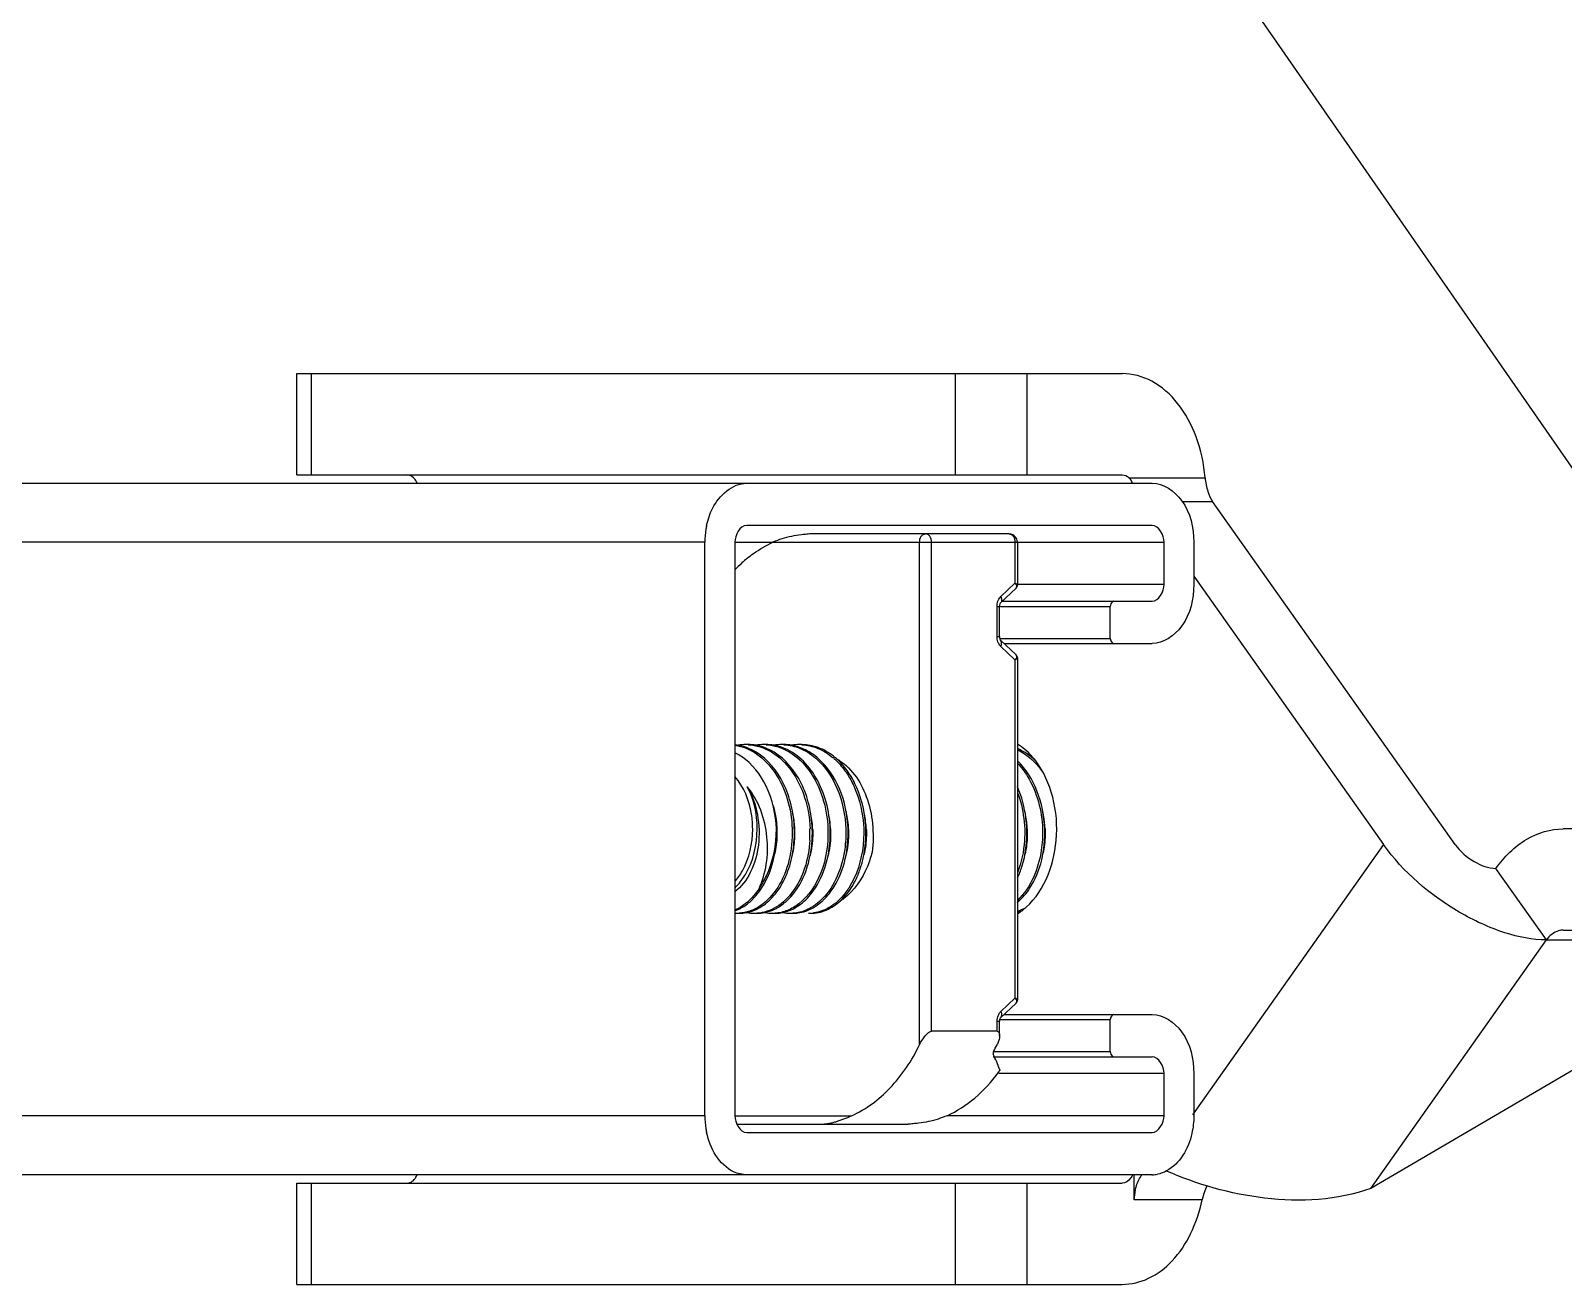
# Model space of a CAD drawing. Extents: x 27938 to 1507990, y 110129 to 923079.
# Drawn here: x 675791 to 676847, y 381761 to 382625 of the extents above; entities that cross this region are included whole.
import ezdxf

# ---------------------------------------------------------------- set-up
doc = ezdxf.new("R2010")
doc.units = 0
doc.header["$LTSCALE"] = 1000
doc.header["$MEASUREMENT"] = 0
doc.styles.get("Standard").update_dxf_attribs({"font": 'gbenor.shx', "bigfont": 'gbcbig.shx'})
doc.dimstyles.get("Standard").update_dxf_attribs({"dimtxt": 0.18, "dimasz": 0.18, "dimexe": 0.18, "dimexo": 0.0625, "dimgap": 0.09, "dimtad": 0, "dimtih": 1, "dimtoh": 1, "dimdec": 4, "dimzin": 0, "dimdsep": 46, "dimtxsty": 'Standard', "dimcen": 0.09, "dimadec": 0, "dimazin": 0, "dimtfac": 1, "dimtdec": 4, "dimtofl": 0, "dimtmove": 0, "dimatfit": 3, "dimfxl": 1, "dimtolj": 1, "dimtzin": 0, "dimarcsym": 0})

msp = doc.modelspace()

# ---------------------------------------------------------------- linework, layer by layer
at = {"linetype": 'Continuous'}
for p, q in [((675974.6, 382388.5), (676543.3, 382388.5)), ((675974.6, 382318.8), (675974.6, 382388.5)), ((675984.8, 382318.8), (675984.8, 382388.5)), ((676428.3, 382388.5), (676428.3, 382318.8)), ((676477.6, 382388.5), (676477.6, 382318.8)), ((675974.6, 382318.8), (676543.3, 382318.8)), ((676547.9, 382316.8), (676600.4, 382316.8)), ((672754.2, 382313), (676563.9, 382313)), ((676584.4, 382300.4), (676605.6, 382300.4)), ((676772.7, 382064.1), (676605.6, 382300.4)), ((676563.9, 382284), (676284.6, 382284)), ((676255.8, 382272.3), (672725.4, 382272.3)), ((676255.8, 381877.4), (676255.8, 382272.3)), ((676276.4, 382272.3), (676572.1, 382272.3)), ((676276.4, 382272.3), (676276.4, 381877.4)), ((676465.3, 382278.1), (676329.8, 382278.1)), ((676403.7, 381926.3), (676403.7, 382272.3)), ((676411.9, 381935.5), (676411.9, 382272.3)), ((676469.4, 382272.3), (676469.4, 382244.1)), ((676471.1, 382272.3), (676471.1, 382242.8)), ((676572.1, 382243.3), (676572.1, 382272.3)), ((676592.6, 382272.3), (676592.6, 382243.3)), ((676459.5, 382230.7), (676470.2, 382240.8)), ((676459.6, 382234.9), (676469.4, 382244.1)), ((676572.1, 382243.3), (676471.1, 382243.3)), ((676592.6, 382249.1), (676723.4, 382064.1)), ((676460.6, 382231.7), (676563.9, 382231.7)), ((676457.1, 382228.1), (676458.8, 382228.1)), ((676457.1, 382207.4), (676457.1, 382228.1)), ((676458.8, 382207.4), (676458.8, 382228.1)), ((676459.5, 382228.2), (676535.1, 382228.2)), ((676535.1, 382206.1), (676535.1, 382228.2)), ((676457.1, 382207.4), (676458.8, 382207.4)), ((676458.8, 382206.1), (676535.1, 382206.1)), ((676470.2, 382194.7), (676459.5, 382204.8)), ((676469.4, 382191.4), (676459.6, 382200.6)), ((676461.8, 382202.6), (676563.9, 382202.6)), ((676469.4, 382191.4), (676469.4, 381958.3)), ((676471.1, 382192.7), (676471.1, 381957)), ((677123.6, 382074.9), (676847.2, 382074.9)), ((676723.4, 382064.1), (676591.8, 381878)), ((676835.6, 381998.4), (676800.7, 382047.7)), ((676350.7, 382026.4), (676350.6, 382026.3)), ((676471.1, 382024.3), (676471.2, 382024.4)), ((677006.7, 381998.4), (676714.6, 381827.3)), ((676714.6, 381827.3), (676835.6, 381998.4)), ((676835.6, 381998.4), (677006.7, 381998.4)), ((676847.2, 382005.2), (677454.2, 382005.2)), ((676459.5, 381944.9), (676470.2, 381955)), ((676459.6, 381949.1), (676469.4, 381958.3)), ((676461.8, 381947.1), (676563.9, 381947.1)), ((676457.1, 381935.5), (676411.9, 381935.5)), ((676457.1, 381942.4), (676458.8, 381942.4)), ((676457.1, 381935.5), (676457.1, 381942.4)), ((676458.8, 381932.6), (676458.8, 381942.4)), ((676459.5, 381943.6), (676535.1, 381943.6)), ((676535.1, 381921.5), (676535.1, 381943.6)), ((676454.4, 381918), (676563.9, 381918)), ((676454.7, 381921.5), (676535.1, 381921.5)), ((676572.1, 381906.4), (676458.2, 381906.4)), ((676572.1, 381877.4), (676572.1, 381906.4)), ((676592.6, 381906.4), (676592.6, 381877.4)), ((676255.8, 381877.4), (672725.4, 381877.4)), ((676276.4, 381877.4), (676356.9, 381877.4)), ((676277.6, 381871.6), (676395.5, 381871.6)), ((676572.1, 381877.4), (676422.6, 381877.4)), ((676284.6, 381865.8), (676563.9, 381865.8)), ((676563.9, 381836.7), (672754.2, 381836.7)), ((675974.6, 381830.9), (676543.3, 381830.9)), ((675974.6, 381761.2), (675974.6, 381830.9)), ((675984.8, 381761.2), (675984.8, 381830.9)), ((676428.3, 381830.9), (676428.3, 381761.2)), ((676477.6, 381830.9), (676477.6, 381761.2)), ((676551.5, 381819.4), (676551.5, 381836.7)), ((676598.4, 381819.4), (676551.5, 381819.4)), ((675974.6, 381761.2), (676543.3, 381761.2))]:
    msp.add_line(p, q, dxfattribs=at)
for points in [[(676470.2, 382240.8), (676470.7, 382241.3), (676471.1, 382242.3), (676471.1, 382242.8)], [(676537.6, 382231.7), (676536.3, 382231.2), (676535.4, 382229.9), (676535.1, 382228.2)], [(676535.1, 382206.1), (676535.4, 382204.4), (676536.3, 382203.1), (676537.6, 382202.6)], [(676471.1, 382192.7), (676471.1, 382193.2), (676470.7, 382194.1), (676470.2, 382194.7)], [(676470.2, 381955), (676470.7, 381955.6), (676471.1, 381956.5), (676471.1, 381957)], [(676537.6, 381947.1), (676536.3, 381946.6), (676535.4, 381945.3), (676535.1, 381943.6)], [(676535.1, 381921.5), (676535.4, 381919.8), (676536.3, 381918.5), (676537.6, 381918)]]:
    msp.add_lwpolyline(points, dxfattribs=at)
for centre, radius, start, end in [((676310.4, 382272.7), 54.6, 168.0323, 170.8417), ((676312.7, 382272.4), 56.9, 170.8706, 180.0189), ((676465.3, 382272.3), 5.81, 0.0008, 89.9997), ((676342.3, 382190.8), 90.9, 129.0927, 132.2364), ((676346.3, 382186.5), 96.7, 132.2494, 136.358), ((676273.2, 382100.6), 32.3, 80.3751, 84.4432), ((676261.9, 382096), 34.4, 63.5744, 65.0891), ((676261.1, 382094.4), 36.3, 56.5344, 63.5229), ((676284.1, 382100.8), 32.2, 90.0285, 99.7678), ((676284.1, 382101.1), 31.9, 87.2551, 89.9991), ((676285.6, 382100.8), 32.2, 80.3723, 89.9727), ((676296.4, 382100.8), 32.2, 90.0287, 99.7738), ((676296.4, 382101.1), 31.9, 87.2555, 89.9991), ((676297.9, 382100.8), 32.2, 80.4459, 89.9733), ((676308.7, 382100.8), 32.2, 90.0295, 99.8495), ((676308.7, 382101.1), 31.9, 87.2568, 89.9994), ((676310.2, 382100.8), 32.2, 80.2978, 89.9719), ((676321, 382100.8), 32.2, 90.0281, 99.7019), ((676321, 382101.1), 31.9, 87.2538, 89.9988), ((676302.8, 382089.7), 44.8, 48.9749, 50.151), ((676315.1, 382089.7), 44.9, 48.9047, 50.1545), ((676316.9, 382090), 44.5, 48.5808, 51.7009), ((676468.8, 382101), 31.9, 85.2522, 85.9354), ((676250.5, 382072.3), 67.2, 10.3971, 11.1552), ((676249.2, 382072.1), 68.6, 2.295, 10.3772), ((676261.8, 382072.1), 68.3, 2.6208, 12.1431), ((676273.8, 382072.1), 68.6, 2.3067, 10.3321), ((676287.6, 382072.4), 67.1, 9.9766, 12.3915), ((676286.1, 382072.1), 68.7, 2.3016, 9.9623), ((676298.5, 382072.1), 68.5, 2.2934, 11.0117), ((676409.3, 382072.1), 68.6, 2.3085, 10.5001), ((676423.2, 382072.4), 67, 10.0474, 12.8466), ((676421.6, 382072.1), 68.6, 2.3022, 10.0331), ((676235.7, 382072.1), 81.8, 356.5721, 1.9395), ((676249.1, 382072.1), 68.7, 356.9521, 2.315), ((676246.4, 382072.1), 81.8, 356.5721, 1.9395), ((676261.3, 382072.1), 68.8, 2.3018, 2.6424), ((676252.6, 382071.8), 65.2, 347.8291, 355.9004), ((676250.4, 382072), 67.4, 355.8491, 356.9396), ((676249.3, 382059.9), 37.4, 316.5033, 319.9507), ((676266.3, 382046.3), 29.6, 289.9854, 294.6778), ((676299, 382053), 37.6, 307.1601, 312.102), ((676309.9, 382054.6), 39.8, 312.0605, 313.6644), ((676309.4, 382055.2), 40.5, 313.6609, 314.0569), ((676322.1, 382054.7), 39.9, 312.4961, 313.7201), ((676330, 382055.6), 35.8, 302.2044, 303.4513), ((676329.6, 382056.2), 36.6, 303.4531, 305.1516), ((676321.7, 382055.2), 40.5, 313.7181, 314.1483), ((676329.1, 382056.9), 37.4, 305.3027, 306.169), ((676328.8, 382057.2), 37.8, 306.1687, 306.7757), ((676464.4, 382044.7), 28, 283.8983, 290.6505), ((676446.5, 382053.4), 38.1, 310.3317, 310.9122), ((676449.1, 382051.8), 41.7, 302.0027, 307.7253), ((676464.1, 382045.6), 28.9, 290.6208, 291.4158), ((676277.9, 382043.1), 26.3, 266.6402, 273.3139), ((676279.4, 382043.4), 26.6, 270.0344, 280.5963), ((676290.3, 382043.6), 26.8, 257.1575, 269.9363), ((676290.2, 382043.1), 26.3, 269.9968, 273.3214), ((676291.7, 382043.5), 26.7, 270.0483, 281.6438), ((676302.6, 382043.5), 26.7, 258.1912, 269.9496), ((676302.5, 382043.1), 26.3, 270.0016, 273.3105), ((676304.1, 382043.5), 26.7, 270.0409, 281.7748), ((676314.9, 382043.5), 26.7, 258.2983, 269.9524), ((676314.9, 382043.2), 26.4, 269.9972, 273.3444), ((676327.2, 382043.2), 26.4, 270.0046, 273.3415), ((676327.2, 382043.3), 26.5, 273.3436, 276.9173), ((676327.2, 382043.4), 26.6, 276.9162, 277.9113), ((676474.6, 382043.8), 27, 262.6023, 264.1459), ((676335.5, 381985.7), 135.3, 331.7354, 333.9434), ((676312.7, 381877.4), 56.9, 179.9811, 189.1294), ((676310.4, 381877), 54.6, 189.1583, 191.9677), ((676563.8, 381857.2), 20.5, 270.0315, 280.6139), ((676583.8, 381819.4), 32.3, 167.7721, 180.0446)]:
    msp.add_arc(centre, radius, start, end, dxfattribs=at)
msp.add_ellipse((676300.2, 381998.6), major_axis=(-158.3, 118.4), ratio=0.292406, start_param=3.562723, end_param=3.670193, dxfattribs=at)
for points, knots in [([(676600.4, 382316.8), (676599.6, 382326.3), (676595.8, 382344.6), (676583.3, 382368), (676565.3, 382384.4), (676550.3, 382388.5), (676543.3, 382388.5)], [0, 0, 0, 0, 0.28821, 0.553531, 0.788229, 1, 1, 1, 1]), ([(676057.6, 382313.1), (676057.2, 382313.9), (676055.8, 382316.7), (676052.7, 382318.8), (676050.5, 382318.8)], [0, 0, 0, 0, 0.2888, 1, 1, 1, 1]), ([(676257, 382284), (676257.9, 382288), (676261.9, 382301.1), (676274.8, 382313), (676284.6, 382313)], [0, 0, 0, 0, 0.296451, 1, 1, 1, 1]), ([(676563.9, 382313), (676571.7, 382313), (676588.8, 382300.9), (676592.6, 382282.3), (676592.6, 382272.3)], [0, 0, 0, 0, 0.440233, 1, 1, 1, 1]), ([(676285, 382261.4), (676286.4, 382262.5), (676291.9, 382266.7), (676297.9, 382270.2), (676302.6, 382272.3)], [0, 0, 0, 0, 0.256773, 1, 1, 1, 1]), ([(676329.8, 382278.1), (676328.5, 382278.1), (676326, 382277.9), (676321.2, 382277.4), (676313.3, 382276.1), (676306.7, 382274.2), (676302.6, 382272.3)], [0, 0, 0, 0, 0.138161, 0.267841, 0.521134, 1, 1, 1, 1]), ([(676403.7, 382272.3), (676403.7, 382273.8), (676404.2, 382275.9), (676406.1, 382277.8), (676407.2, 382278.1), (676407.8, 382278.1)], [0, 0, 0, 0, 0.552527, 0.789194, 1, 1, 1, 1]), ([(676411.9, 382272.3), (676411.9, 382273.8), (676411.4, 382275.9), (676409.5, 382277.8), (676408.3, 382278.1), (676407.8, 382278.1)], [0, 0, 0, 0, 0.552515, 0.789179, 1, 1, 1, 1]), ([(676465.3, 382278.1), (676465.8, 382278.1), (676467, 382277.8), (676468.9, 382275.9), (676469.4, 382273.8), (676469.4, 382272.3)], [0, 0, 0, 0, 0.210821, 0.447485, 1, 1, 1, 1]), ([(676471.1, 382242.8), (676471.1, 382243), (676470.4, 382243.6), (676469.8, 382243.9), (676469.4, 382244.1)], [0, 0, 0, 0, 0.344146, 1, 1, 1, 1]), ([(676469.4, 382244.1), (676469.7, 382243.8), (676470.1, 382243.2), (676470.7, 382242.1), (676470.6, 382241.1), (676470.2, 382240.8)], [0, 0, 0, 0, 0.333929, 0.607776, 1, 1, 1, 1]), ([(676592.6, 382243.3), (676592.6, 382233.3), (676588.8, 382214.7), (676571.7, 382202.6), (676563.9, 382202.6)], [0, 0, 0, 0, 0.559767, 1, 1, 1, 1]), ([(676457.7, 382231.7), (676457.8, 382232), (676458.2, 382233.2), (676459, 382234.2), (676459.6, 382234.9)], [0, 0, 0, 0, 0.265871, 1, 1, 1, 1]), ([(676459.5, 382230.7), (676459.3, 382230.5), (676458.9, 382229.6), (676458.8, 382228.7), (676458.8, 382228.1)], [0, 0, 0, 0, 0.30582, 1, 1, 1, 1]), ([(676459.6, 382234.9), (676459.8, 382234.6), (676460.2, 382233.6), (676460.3, 382232.4), (676460.1, 382231.6)], [0, 0, 0, 0, 0.286288, 1, 1, 1, 1]), ([(676458.2, 382202.6), (676458, 382203), (676457.3, 382204.5), (676457.1, 382206.1), (676457.1, 382207.4)], [0, 0, 0, 0, 0.240525, 1, 1, 1, 1]), ([(676458.8, 382207.4), (676458.8, 382206.7), (676458.9, 382205.9), (676459.3, 382205), (676459.5, 382204.8)], [0, 0, 0, 0, 0.694252, 1, 1, 1, 1]), ([(676460.2, 382202.7), (676460.2, 382202.9), (676460.2, 382203.7), (676459.9, 382204.4), (676459.5, 382204.8)], [0, 0, 0, 0, 0.28225, 1, 1, 1, 1]), ([(676459.6, 382200.6), (676459.7, 382200.8), (676460, 382201.4), (676460.2, 382202.1), (676460.2, 382202.7)], [0, 0, 0, 0, 0.268193, 1, 1, 1, 1]), ([(676470.2, 382194.7), (676470.6, 382194.4), (676470.7, 382193.4), (676470.1, 382192.3), (676469.7, 382191.7), (676469.4, 382191.4)], [0, 0, 0, 0, 0.392224, 0.666072, 1, 1, 1, 1]), ([(676469.4, 382191.4), (676469.8, 382191.6), (676470.4, 382191.9), (676471.1, 382192.5), (676471.1, 382192.7)], [0, 0, 0, 0, 0.655854, 1, 1, 1, 1]), ([(676276.4, 382132.6), (676281.7, 382131.8), (676292.7, 382127.2), (676305.2, 382113.7), (676313.5, 382095.5), (676315.7, 382081.9), (676315.9, 382074.9)], [0, 0, 0, 0, 0.215505, 0.454836, 0.719949, 1, 1, 1, 1]), ([(676305.1, 382074.9), (676304.7, 382084.9), (676300.5, 382103.9), (676288.4, 382119.8), (676281.1, 382124.7)], [0, 0, 0, 0, 0.532671, 1, 1, 1, 1]), ([(676285.6, 382132.9), (676291.2, 382132.6), (676302.9, 382128.8), (676316.6, 382115.2), (676325.6, 382096.5), (676328, 382082.2), (676328.2, 382074.9)], [0, 0, 0, 0, 0.214467, 0.452313, 0.717875, 1, 1, 1, 1]), ([(676317.4, 382074.9), (676317.3, 382080.4), (676315.8, 382091.3), (676309, 382110.5), (676299.2, 382122.8), (676291.1, 382127.8)], [0, 0, 0, 0, 0.271371, 0.533962, 1, 1, 1, 1]), ([(676297.9, 382132.9), (676303.5, 382132.6), (676315.2, 382128.8), (676328.9, 382115.2), (676337.9, 382096.5), (676340.3, 382082.2), (676340.5, 382074.9)], [0, 0, 0, 0, 0.21447, 0.452312, 0.717875, 1, 1, 1, 1]), ([(676329.8, 382074.9), (676329.6, 382080.4), (676328.1, 382091.3), (676321.4, 382110.5), (676311.5, 382122.8), (676303.4, 382127.8)], [0, 0, 0, 0, 0.271375, 0.53397, 1, 1, 1, 1]), ([(676342.1, 382074.9), (676341.9, 382081.1), (676340.1, 382093.3), (676333.4, 382109.9), (676323.2, 382123.2), (676314.2, 382129), (676309.5, 382130.8)], [0, 0, 0, 0, 0.274983, 0.538444, 0.780702, 1, 1, 1, 1]), ([(676310.2, 382132.9), (676314, 382132.7), (676321.8, 382130.9), (676328.5, 382126.7), (676331.5, 382124.2)], [0, 0, 0, 0, 0.48565, 1, 1, 1, 1]), ([(676333.9, 382123.4), (676331.3, 382125.7), (676325.6, 382129.7), (676318.9, 382131.9), (676315.7, 382132.5)], [0, 0, 0, 0, 0.514229, 1, 1, 1, 1]), ([(676344.5, 382124.9), (676341.3, 382127.4), (676334.3, 382131.5), (676326.4, 382132.9), (676322.6, 382132.9)], [0, 0, 0, 0, 0.513461, 1, 1, 1, 1]), ([(676322.6, 382132.9), (676326.3, 382132.7), (676334.1, 382130.9), (676340.8, 382126.7), (676343.8, 382124.2)], [0, 0, 0, 0, 0.485653, 1, 1, 1, 1]), ([(676332.2, 382123.6), (676338.7, 382118), (676348.9, 382102.3), (676352.5, 382084.3), (676352.9, 382074.9)], [0, 0, 0, 0, 0.474878, 1, 1, 1, 1]), ([(676344.6, 382123.5), (676345.4, 382122.8), (676348.9, 382119.5), (676351.8, 382115.8), (676353.8, 382112.8)], [0, 0, 0, 0, 0.24222, 1, 1, 1, 1]), ([(676471.1, 382129.5), (676472.7, 382128.7), (676479.4, 382124.9), (676484.9, 382119.1), (676488.3, 382114.3)], [0, 0, 0, 0, 0.2375, 1, 1, 1, 1]), ([(676483.7, 382121.8), (676482.8, 382122.9), (676479.1, 382127.3), (676474.8, 382131.1), (676471.2, 382133.3)], [0, 0, 0, 0, 0.261524, 1, 1, 1, 1]), ([(676483.6, 382121.8), (676483.1, 382122.3), (676480.8, 382124.4), (676478.3, 382126.3), (676476.4, 382127.5)], [0, 0, 0, 0, 0.255821, 1, 1, 1, 1]), ([(676354.4, 382074.9), (676354.1, 382084.3), (676350.5, 382102.2), (676340.3, 382117.8), (676333.9, 382123.4)], [0, 0, 0, 0, 0.524911, 1, 1, 1, 1]), ([(676359.2, 382106), (676358.4, 382107.7), (676354.9, 382114.1), (676350.3, 382119.8), (676346.3, 382123.4)], [0, 0, 0, 0, 0.261995, 1, 1, 1, 1]), ([(676346.5, 382123.2), (676356.2, 382117.9), (676367, 382101.9), (676372, 382078.5), (676371.8, 382065.3), (676371, 382058.8)], [0, 0, 0, 0, 0.458247, 0.725794, 1, 1, 1, 1]), ([(676471.1, 382120.3), (676473.8, 382117.5), (676483.6, 382104.3), (676488, 382087.4), (676488.4, 382074.9)], [0, 0, 0, 0, 0.234346, 1, 1, 1, 1]), ([(676489.9, 382074.9), (676489.6, 382083.8), (676486.3, 382101), (676477.1, 382116.1), (676471.2, 382121.8)], [0, 0, 0, 0, 0.522651, 1, 1, 1, 1]), ([(676474.6, 382018.8), (676488.7, 382029.7), (676500.2, 382059.4), (676497.2, 382096.3), (676489.2, 382114.4), (676483.7, 382121.8)], [0, 0, 0, 0, 0.482028, 0.751377, 1, 1, 1, 1]), ([(676288.7, 382074.9), (676288.7, 382078.3), (676287.7, 382091.1), (676282.7, 382104), (676276.4, 382111.1)], [0, 0, 0, 0, 0.26712, 1, 1, 1, 1]), ([(676285, 382103.9), (676288.4, 382098), (676293, 382084.7), (676293.7, 382064.1), (676288.5, 382045.2), (676280.9, 382034.9), (676276.4, 382031.5)], [0, 0, 0, 0, 0.260662, 0.529454, 0.781926, 1, 1, 1, 1]), ([(676293.1, 382033.7), (676295.5, 382039), (676298.9, 382050.9), (676299.5, 382075.4), (676292.9, 382094.4), (676285, 382103.9)], [0, 0, 0, 0, 0.237444, 0.494066, 1, 1, 1, 1]), ([(676291.8, 382074.9), (676291.8, 382077.5), (676291.3, 382087.4), (676288.5, 382097.4), (676285, 382103.9)], [0, 0, 0, 0, 0.258787, 1, 1, 1, 1]), ([(676353.8, 382112.8), (676355.5, 382110.2), (676361.9, 382098.5), (676364.8, 382085), (676365.2, 382074.9)], [0, 0, 0, 0, 0.239817, 1, 1, 1, 1]), ([(676366.7, 382074.9), (676366.6, 382077.6), (676365.7, 382088.3), (676362.7, 382098.8), (676359.2, 382106)], [0, 0, 0, 0, 0.255492, 1, 1, 1, 1]), ([(676477.6, 382074.9), (676477.5, 382077.4), (676476.7, 382087.3), (676474.1, 382097.1), (676471.1, 382103.8)], [0, 0, 0, 0, 0.254579, 1, 1, 1, 1]), ([(676471.2, 382099.7), (676472, 382097.8), (676474.6, 382089.7), (676475.8, 382081.2), (676476.1, 382074.9)], [0, 0, 0, 0, 0.246186, 1, 1, 1, 1]), ([(676302.7, 382091.3), (676303.1, 382090), (676304.5, 382084.6), (676305.2, 382079.1), (676305.4, 382074.9)], [0, 0, 0, 0, 0.247978, 1, 1, 1, 1]), ([(676276.4, 382038.6), (676278.4, 382040.9), (676285.8, 382051.6), (676288.7, 382065), (676288.7, 382074.9)], [0, 0, 0, 0, 0.232041, 1, 1, 1, 1]), ([(676277.9, 382035.8), (676280.2, 382038.2), (676288.5, 382049.5), (676291.8, 382064.1), (676291.8, 382074.9)], [0, 0, 0, 0, 0.230765, 1, 1, 1, 1]), ([(676315.9, 382074.9), (676316.1, 382067.6), (676314.8, 382053.5), (676307.4, 382034.8), (676296.9, 382023.1), (676287.1, 382018), (676281.9, 382017), (676279.4, 382016.8)], [0, 0, 0, 0, 0.29127, 0.559748, 0.793564, 0.899144, 1, 1, 1, 1]), ([(676293.1, 382033.7), (676295, 382036.5), (676302.2, 382049.1), (676305.1, 382063.9), (676305.1, 382074.9)], [0, 0, 0, 0, 0.235642, 1, 1, 1, 1]), ([(676294.1, 382033), (676296, 382035.8), (676303.1, 382048.6), (676305.5, 382063.7), (676305.1, 382074.9)], [0, 0, 0, 0, 0.232823, 1, 1, 1, 1]), ([(676305.4, 382074.9), (676305.4, 382073.4), (676305.5, 382067.6), (676304.8, 382061.7), (676303.8, 382057.5)], [0, 0, 0, 0, 0.253883, 1, 1, 1, 1]), ([(676312, 382025.2), (676315, 382027.9), (676326.4, 382042), (676330.2, 382061), (676329.8, 382074.9)], [0, 0, 0, 0, 0.224451, 1, 1, 1, 1]), ([(676340.5, 382074.9), (676340.9, 382064.7), (676338.2, 382045.6), (676327.5, 382028.7), (676320.6, 382023.4)], [0, 0, 0, 0, 0.538365, 1, 1, 1, 1]), ([(676324.2, 382025.1), (676327.2, 382027.8), (676338.7, 382041.9), (676342.6, 382061), (676342.1, 382074.9)], [0, 0, 0, 0, 0.224342, 1, 1, 1, 1]), ([(676330, 382074.9), (676330.1, 382073.3), (676330.1, 382067.1), (676329.3, 382060.9), (676328.2, 382056.4)], [0, 0, 0, 0, 0.254333, 1, 1, 1, 1]), ([(676352.9, 382074.9), (676353, 382070.2), (676352.2, 382053.1), (676345.4, 382035.5), (676336.6, 382026.7)], [0, 0, 0, 0, 0.273251, 1, 1, 1, 1]), ([(676337.6, 382026.1), (676340.4, 382028.8), (676351.2, 382042.8), (676354.9, 382061.3), (676354.4, 382074.9)], [0, 0, 0, 0, 0.225526, 1, 1, 1, 1]), ([(676342.3, 382074.9), (676342.4, 382073.3), (676342.5, 382067.2), (676341.7, 382061), (676340.6, 382056.6)], [0, 0, 0, 0, 0.254251, 1, 1, 1, 1]), ([(676354.7, 382074.9), (676354.7, 382073.4), (676354.8, 382067.5), (676354.1, 382061.6), (676353.1, 382057.3)], [0, 0, 0, 0, 0.253963, 1, 1, 1, 1]), ([(676365.2, 382074.9), (676365.3, 382071.1), (676364.8, 382057), (676360.5, 382042.8), (676354.9, 382034.1)], [0, 0, 0, 0, 0.265033, 1, 1, 1, 1]), ([(676360, 382040.4), (676361.2, 382043), (676365.5, 382053.9), (676367, 382065.9), (676366.7, 382074.9)], [0, 0, 0, 0, 0.238711, 1, 1, 1, 1]), ([(676367, 382074.9), (676367.1, 382073.4), (676367.1, 382067.4), (676366.4, 382061.4), (676365.4, 382057.1)], [0, 0, 0, 0, 0.254029, 1, 1, 1, 1]), ([(676488.4, 382074.9), (676488.5, 382070), (676487.6, 382052.5), (676480.5, 382034.5), (676471.1, 382025.7)], [0, 0, 0, 0, 0.274679, 1, 1, 1, 1]), ([(676471.2, 382041.2), (676472.4, 382043.7), (676476.5, 382054.4), (676477.9, 382066.1), (676477.6, 382074.9)], [0, 0, 0, 0, 0.239221, 1, 1, 1, 1]), ([(676476.1, 382074.9), (676476.2, 382072.2), (676476, 382062), (676473.9, 382051.8), (676471.2, 382044.7)], [0, 0, 0, 0, 0.257702, 1, 1, 1, 1]), ([(676471.5, 382024.6), (676474.6, 382027.3), (676486.4, 382041.4), (676490.4, 382060.8), (676489.9, 382074.9)], [0, 0, 0, 0, 0.223674, 1, 1, 1, 1]), ([(676477.9, 382074.9), (676477.9, 382073.4), (676478, 382067.6), (676477.3, 382061.8), (676476.4, 382057.6)], [0, 0, 0, 0, 0.253826, 1, 1, 1, 1]), ([(676490.2, 382074.9), (676490.3, 382073.4), (676490.3, 382067.7), (676489.6, 382062.1), (676488.7, 382057.9)], [0, 0, 0, 0, 0.253702, 1, 1, 1, 1]), ([(676800.7, 382047.7), (676806.4, 382055.6), (676819.8, 382069.3), (676838.5, 382074.9), (676847.2, 382074.9)], [0, 0, 0, 0, 0.528923, 1, 1, 1, 1]), ([(676291, 382019.4), (676294.7, 382021.1), (676301.8, 382026.3), (676309.9, 382037.5), (676315.4, 382051.5), (676317, 382061.9), (676317.3, 382067.2)], [0, 0, 0, 0, 0.214288, 0.453771, 0.717963, 1, 1, 1, 1]), ([(676328.1, 382067.2), (676327.7, 382060.7), (676325.5, 382048.2), (676317.7, 382032), (676306.2, 382020.5), (676296.4, 382017.1), (676291.8, 382016.8)], [0, 0, 0, 0, 0.291869, 0.558505, 0.79223, 1, 1, 1, 1]), ([(676835.6, 381998.4), (676825.9, 381998.4), (676804.7, 382002.8), (676764.4, 382021.7), (676736.9, 382045.1), (676723.4, 382064.1)], [0, 0, 0, 0, 0.218267, 0.476674, 1, 1, 1, 1]), ([(676772.7, 382064.1), (676776.1, 382059.3), (676784.7, 382052), (676795.5, 382047.7), (676800.7, 382047.7)], [0, 0, 0, 0, 0.525314, 1, 1, 1, 1]), ([(676371, 382058.8), (676370.1, 382055.5), (676366.2, 382043.6), (676358.8, 382032.4), (676351.5, 382026.9)], [0, 0, 0, 0, 0.272049, 1, 1, 1, 1]), ([(676349.9, 382026.1), (676350.9, 382027.1), (676354.9, 382031.4), (676358.1, 382036.4), (676360, 382040.4)], [0, 0, 0, 0, 0.237637, 1, 1, 1, 1]), ([(676293.1, 382033.7), (676291.9, 382032.1), (676287.5, 382026.1), (676281.4, 382021.2), (676276.4, 382019)], [0, 0, 0, 0, 0.270045, 1, 1, 1, 1]), ([(676287.4, 382025.2), (676288, 382025.8), (676290.4, 382028.2), (676292.6, 382030.8), (676294.1, 382033)], [0, 0, 0, 0, 0.242115, 1, 1, 1, 1]), ([(676354.9, 382034.1), (676354.4, 382033.4), (676352.6, 382030.8), (676350.6, 382028.3), (676349, 382026.7)], [0, 0, 0, 0, 0.257465, 1, 1, 1, 1]), ([(676278.6, 382019.4), (676279.4, 382019.7), (676282.5, 382021.3), (676285.4, 382023.4), (676287.4, 382025.2)], [0, 0, 0, 0, 0.242283, 1, 1, 1, 1]), ([(676303.3, 382019.4), (676304.1, 382019.7), (676307.2, 382021.3), (676310, 382023.4), (676312, 382025.2)], [0, 0, 0, 0, 0.242295, 1, 1, 1, 1]), ([(676320.6, 382023.4), (676318.2, 382021.5), (676312.9, 382018.4), (676307, 382017), (676304.1, 382016.8)], [0, 0, 0, 0, 0.514497, 1, 1, 1, 1]), ([(676309.5, 382017.3), (676310.6, 382017.6), (676315, 382018.8), (676319, 382021), (676321.7, 382023.1)], [0, 0, 0, 0, 0.242284, 1, 1, 1, 1]), ([(676329, 382020.7), (676328, 382020.2), (676324.1, 382018.1), (676319.7, 382017), (676316.4, 382016.8)], [0, 0, 0, 0, 0.258417, 1, 1, 1, 1]), ([(676316.4, 382016.8), (676317.6, 382016.8), (676322.4, 382017.1), (676327.1, 382018.8), (676330.3, 382020.6)], [0, 0, 0, 0, 0.245448, 1, 1, 1, 1]), ([(676328.7, 382016.8), (676332.3, 382016.8), (676339.9, 382018.4), (676346.2, 382022.7), (676349.1, 382025.3)], [0, 0, 0, 0, 0.481421, 1, 1, 1, 1]), ([(676336.6, 382026.7), (676336, 382026.1), (676333.7, 382023.9), (676331.1, 382021.9), (676329, 382020.7)], [0, 0, 0, 0, 0.25833, 1, 1, 1, 1]), ([(676330.3, 382020.6), (676330.8, 382020.9), (676333, 382022.2), (676335.1, 382023.8), (676336.5, 382025.1)], [0, 0, 0, 0, 0.244047, 1, 1, 1, 1]), ([(676344.8, 382023), (676343.7, 382022.2), (676339.5, 382019.4), (676334.6, 382017.6), (676330.8, 382017)], [0, 0, 0, 0, 0.261685, 1, 1, 1, 1]), ([(676847.2, 382005.2), (676846.1, 382005.2), (676841.5, 382004.5), (676837.6, 382001.3), (676835.6, 381998.4)], [0, 0, 0, 0, 0.234763, 1, 1, 1, 1]), ([(676471.1, 381957), (676471.1, 381957.3), (676470.4, 381957.8), (676469.8, 381958.1), (676469.4, 381958.3)], [0, 0, 0, 0, 0.344146, 1, 1, 1, 1]), ([(676469.4, 381958.3), (676469.7, 381958), (676470.1, 381957.4), (676470.7, 381956.3), (676470.6, 381955.3), (676470.2, 381955)], [0, 0, 0, 0, 0.333929, 0.607776, 1, 1, 1, 1]), ([(676457.1, 381942.4), (676457.1, 381942.8), (676457.2, 381944.4), (676457.6, 381946), (676458.2, 381947.1)], [0, 0, 0, 0, 0.258297, 1, 1, 1, 1]), ([(676459.5, 381944.9), (676459.3, 381944.7), (676458.9, 381943.9), (676458.8, 381943), (676458.8, 381942.4)], [0, 0, 0, 0, 0.30582, 1, 1, 1, 1]), ([(676460.2, 381947.1), (676460.2, 381946.8), (676460.2, 381946.1), (676459.9, 381945.3), (676459.5, 381944.9)], [0, 0, 0, 0, 0.28225, 1, 1, 1, 1]), ([(676459.6, 381949.1), (676459.7, 381949), (676460, 381948.3), (676460.2, 381947.6), (676460.2, 381947.1)], [0, 0, 0, 0, 0.268193, 1, 1, 1, 1]), ([(676563.9, 381947.1), (676571.7, 381947.1), (676588.8, 381935), (676592.6, 381916.4), (676592.6, 381906.4)], [0, 0, 0, 0, 0.440233, 1, 1, 1, 1]), ([(676403.7, 381926.3), (676404.6, 381928.2), (676406.4, 381931), (676409.1, 381934.1), (676410.9, 381935.5), (676411.9, 381935.5)], [0, 0, 0, 0, 0.508644, 0.771516, 1, 1, 1, 1]), ([(676457.1, 381935.5), (676457.4, 381935.5), (676458, 381935.3), (676458.7, 381934.2), (676458.8, 381933.2), (676458.8, 381932.6)], [0, 0, 0, 0, 0.239055, 0.472377, 1, 1, 1, 1]), ([(676356.9, 381877.4), (676366.8, 381881.8), (676385.6, 381896), (676398.4, 381915.4), (676403.7, 381926.3)], [0, 0, 0, 0, 0.471513, 1, 1, 1, 1]), ([(676458.8, 381932.6), (676458.8, 381932.1), (676458.6, 381929.9), (676457.8, 381927.8), (676457.1, 381926.3)], [0, 0, 0, 0, 0.232638, 1, 1, 1, 1]), ([(676454.7, 381921.6), (676454.6, 381921.4), (676454.3, 381920.9), (676454.2, 381920.1), (676454.4, 381919.7)], [0, 0, 0, 0, 0.298769, 1, 1, 1, 1]), ([(676422.6, 381877.4), (676429.5, 381880.5), (676442.8, 381889.2), (676453.4, 381900.9), (676458.2, 381907.5)], [0, 0, 0, 0, 0.479966, 1, 1, 1, 1]), ([(676458.8, 381909.4), (676458.9, 381909.3), (676458.9, 381908.6), (676458.5, 381908), (676458.2, 381907.5)], [0, 0, 0, 0, 0.200734, 1, 1, 1, 1]), ([(676338, 381871.6), (676337.5, 381871.6), (676340.5, 381871.9), (676341.6, 381872.2), (676344.2, 381872.7), (676346.5, 381873.4), (676349, 381874.2), (676352.5, 381875.5), (676355.1, 381876.6), (676356.9, 381877.4)], [0, 0, 0, 0, 0.078745, 0.19228, 0.31189, 0.436571, 0.566746, 0.703259, 1, 1, 1, 1]), ([(676422.6, 381877.4), (676418.6, 381875.6), (676412, 381873.6), (676404.1, 381872.3), (676399.2, 381871.8), (676396.8, 381871.6), (676395.5, 381871.6)], [0, 0, 0, 0, 0.478872, 0.732167, 0.861849, 1, 1, 1, 1]), ([(676592.6, 381877.4), (676592.6, 381873.3), (676591.2, 381859), (676583.1, 381844.1), (676573.8, 381839.3)], [0, 0, 0, 0, 0.281355, 1, 1, 1, 1]), ([(676284.6, 381836.7), (676281.5, 381836.7), (676267.4, 381840.1), (676259.3, 381855.1), (676257, 381865.7)], [0, 0, 0, 0, 0.221136, 1, 1, 1, 1]), ([(676714.6, 381827.3), (676691.6, 381818.9), (676641.6, 381816.7), (676594.9, 381829.9), (676573.4, 381839.5)], [0, 0, 0, 0, 0.510211, 1, 1, 1, 1]), ([(676050.5, 381830.9), (676051.2, 381830.9), (676054.4, 381831.5), (676056.6, 381834.4), (676057.6, 381836.7)], [0, 0, 0, 0, 0.22722, 1, 1, 1, 1]), ([(676550.4, 381836.7), (676550.1, 381835.8), (676548.6, 381833.1), (676545.5, 381830.9), (676543.3, 381830.9)], [0, 0, 0, 0, 0.2888, 1, 1, 1, 1]), ([(676552.3, 381826.2), (676552.5, 381827.2), (676553.5, 381831), (676555.3, 381834.6), (676557.1, 381836.8)], [0, 0, 0, 0, 0.263866, 1, 1, 1, 1]), ([(676543.3, 381761.2), (676549.5, 381761.2), (676562.6, 381764.4), (676579.1, 381777.2), (676591.7, 381796.2), (676596.7, 381811.3), (676598.4, 381819.4)], [0, 0, 0, 0, 0.215862, 0.450689, 0.713102, 1, 1, 1, 1])]:
    msp.add_open_spline(points, degree=3, knots=knots, dxfattribs=at)
for points in [[(676543.3, 382318.8), (676545, 382318.8), (676546.7, 382318), (676547.9, 382316.8)], [(676550.6, 382313.1), (676549.9, 382314.4), (676549, 382315.7), (676547.9, 382316.8)], [(676600.4, 382316.8), (676600.7, 382313.6), (676601.3, 382310.3), (676602.3, 382307.2)], [(676602.3, 382307.2), (676603.1, 382304.8), (676604.2, 382302.4), (676605.6, 382300.4)], [(676284.6, 382284), (676279.8, 382284), (676276.4, 382277.1), (676276.4, 382272.3)], [(676572.1, 382272.3), (676572.1, 382277.1), (676568.6, 382284), (676563.9, 382284)], [(676563.9, 382231.7), (676568.6, 382231.7), (676572.1, 382238.6), (676572.1, 382243.3)], [(676457.1, 382228.1), (676457.1, 382229.3), (676457.3, 382230.6), (676457.7, 382231.7)], [(676460.1, 382231.6), (676460, 382231.3), (676459.8, 382230.9), (676459.5, 382230.7)], [(676459.6, 382200.6), (676459, 382201.2), (676458.5, 382201.9), (676458.2, 382202.6)], [(676284.9, 382130.8), (676282.9, 382131.6), (676280.8, 382132.1), (676278.7, 382132.5)], [(676291.1, 382127.8), (676289.1, 382129), (676287, 382130), (676284.9, 382130.8)], [(676297.2, 382130.8), (676295.2, 382131.6), (676293.1, 382132.1), (676291, 382132.5)], [(676303.4, 382127.8), (676301.4, 382129), (676299.3, 382130), (676297.2, 382130.8)], [(676309.5, 382130.8), (676307.5, 382131.6), (676305.4, 382132.1), (676303.3, 382132.5)], [(676476.4, 382127.5), (676474.7, 382128.6), (676472.9, 382129.5), (676471.1, 382130.3)], [(676284.3, 382017.2), (676286.6, 382017.7), (676288.9, 382018.4), (676291, 382019.4)], [(676297.1, 382017.3), (676299.3, 382017.8), (676301.3, 382018.5), (676303.3, 382019.4)], [(676349, 382026.7), (676347.7, 382025.4), (676346.3, 382024.1), (676344.8, 382023)], [(676476, 382020.2), (676474.4, 382019.4), (676472.8, 382018.7), (676471.1, 382018.1)], [(676458.2, 381947.1), (676458.5, 381947.9), (676459, 381948.6), (676459.6, 381949.1)], [(676572.1, 381906.4), (676572.1, 381911.2), (676568.6, 381918), (676563.9, 381918)], [(676276.4, 381877.4), (676276.4, 381872.7), (676279.8, 381865.8), (676284.6, 381865.8)], [(676563.9, 381865.8), (676568.6, 381865.8), (676572.1, 381872.7), (676572.1, 381877.4)], [(676573.8, 381839.3), (676571.9, 381838.2), (676569.8, 381837.5), (676567.6, 381837.1)], [(676601.6, 381829.2), (676600.2, 381826), (676599.1, 381822.7), (676598.4, 381819.4)]]:
    msp.add_open_spline(points, degree=3, dxfattribs=at)

# ---------------------------------------------------------------- leaders
msp.add_leader([(677026, 382074.9), (676305.2, 383113.2)], dimstyle='Standard', override={"dimgap": 20, "dimtad": 0})

doc.saveas('drawing.dxf')
